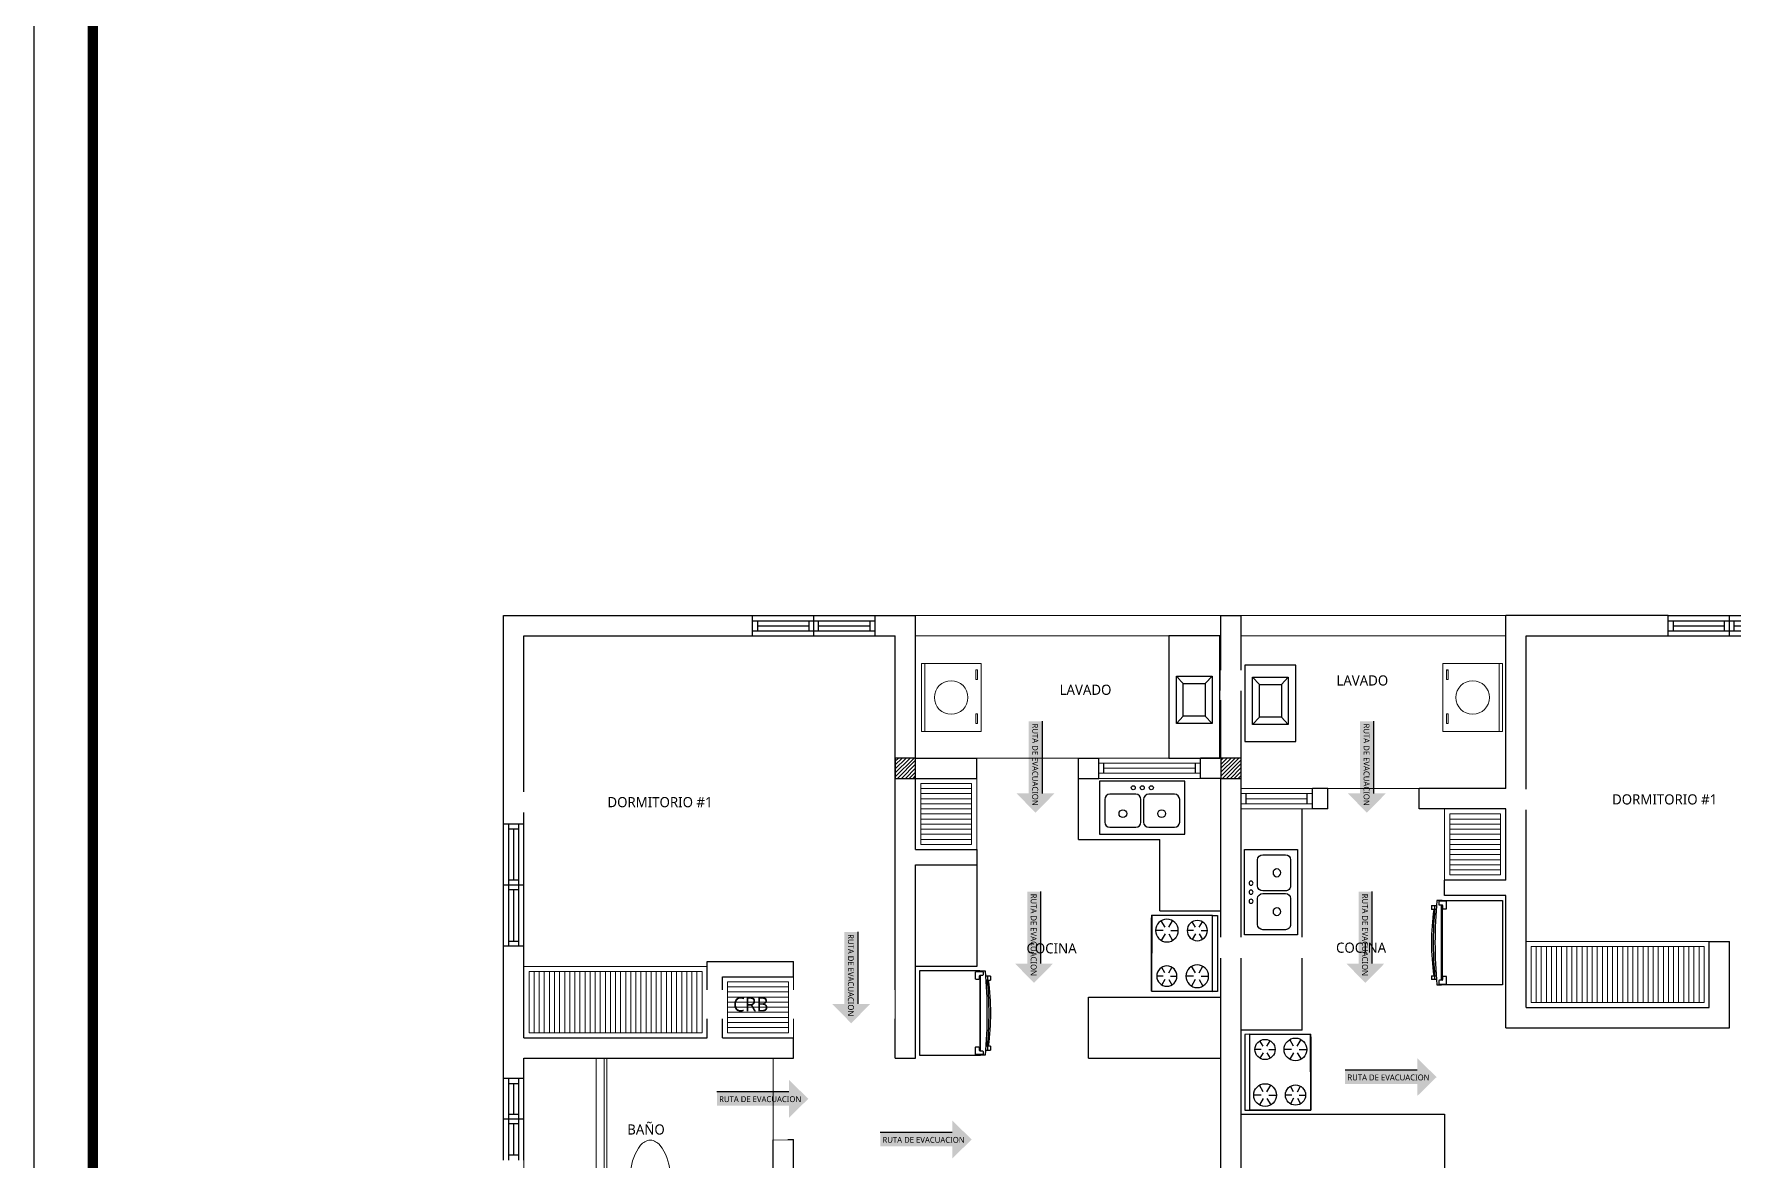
# Model space of a CAD drawing. Header units: feet. Extents: x 1019 to 2236, y -546 to 122.
# Drawn here: x 1054.27 to 1070.98, y -467.74 to -456.67 of the extents above; entities that cross this region are included whole.
import ezdxf

# ---------------------------------------------------------------- set-up
doc = ezdxf.new("R2010")
doc.units = ezdxf.units.FT
doc.header["$LTSCALE"] = 0.05
doc.header["$MEASUREMENT"] = 0
for name, color, linetype, lineweight in [('A-GENM', 8, 'Continuous', 9), ('A-WALL', 7, 'Continuous', 25), ('closet', 8, 'Continuous', 5), ('COCINA', 8, 'Continuous', 25), ('FURN', 8, 'Continuous', 9), ('P-SANR-FIXT', 8, 'Continuous', 9)]:
    doc.layers.add(name, color=color, linetype=linetype, lineweight=lineweight)
for name, color, linetype in [('columna', 9, 'Continuous'), ('MARCO', 1, 'Continuous'), ('MUEBLES', 8, 'Continuous'), ('PERT-VENT', 8, 'Continuous'), ('PISO', 8, 'Continuous'), ('SIMBOLOGIA', 6, 'Continuous'), ('Simbolos de evacuacion', 7, 'Continuous'), ('TXT', 2, 'Continuous')]:
    doc.layers.add(name, color=color, linetype=linetype)
doc.styles.add('ads', font='trebuc.ttf', dxfattribs={"height": 0.14})

# ---------------------------------------------------------------- blocks, each defined once
blk = doc.blocks.new('A$C2C3967B4')
at = {"layer": 'COCINA'}
for p, q in [((0.8381999526367849, 0.5199381166910371), (-4.736324399345904e-08, 0.5199381166910371)), ((-4.736324399345904e-08, 0.5199381166910371), (-4.736324399345904e-08, -1.563901719237037e-07)), ((0.8381999526367849, -1.563901719237037e-07), (0.8381999526367849, 0.5199381166910371)), ((0.05079995263673709, 0.3421381166910464), (0.05079995263673709, 0.1188716360817068)), ((0.3555999526367373, 0.3929381166910275), (0.1015999526367182, 0.3929381166910275)), ((0.4063999526367184, 0.1188716360817068), (0.4063999526367184, 0.3421381166910464)), ((0.4317999526367089, 0.3421381166910464), (0.4317999526367089, 0.1188716360817068)), ((0.7365999526367091, 0.3929381166910275), (0.4825999526368037, 0.3929381166910275)), ((0.7873999526368038, 0.1188716360817068), (0.7873999526368038, 0.3421381166910464)), ((0.1015999526367182, 0.0680716360816973), (0.3555999526367373, 0.0680716360816973)), ((0.4825999526368037, 0.0680716360816973), (0.7365999526367091, 0.0680716360816973)), ((-4.736324399345904e-08, -1.563901719237037e-07), (0.8381999526367849, -1.563901719237037e-07))]:
    blk.add_line(p, q, dxfattribs=at)
for centre, radius in [((0.3301999526367467, 0.4564381166910323), 0.02008046314206921), ((0.4190999526367136, 0.4564381166910323), 0.02008046314206921), ((0.5079999526367942, 0.4564381166910323), 0.02008046314206921), ((0.2285999526367846, 0.2024381166910416), 0.03809999999999999), ((0.6095999526367564, 0.2024381166910416), 0.03809999999999999)]:
    blk.add_circle(centre, radius, dxfattribs=at)
for centre, start, end in [((0.1015999526367182, 0.3421381166910464), 90, 180), ((0.3555999526367373, 0.3421381166910464), 0, 90), ((0.4825999526368037, 0.3421381166910464), 90, 180), ((0.7365999526367091, 0.3421381166910464), 0, 90), ((0.1015999526367182, 0.1188716360817068), 180, 270), ((0.3555999526367373, 0.1188716360817068), 270, 0), ((0.4825999526368037, 0.1188716360817068), 180, 270), ((0.7365999526367091, 0.1188716360817068), 270, 0)]:
    blk.add_arc(centre, 0.0508, start, end, dxfattribs=at)
blk = doc.blocks.new('A$C285A50AC')
at = {"layer": 'MUEBLES'}
for p, q in [((0.001191974122541239, 0.6895997237140818, -0.889), (-3.839200601873927e-08, 0.02920079949769194, -0.889)), ((0.001191974122541239, 0.6895997237140818), (0.00110028085219227, 0.6387998064666673)), ((0.7631907328337633, 0.6882243246588349), (0.001191974122541239, 0.6895997237140818)), ((0.7631907328337633, 0.6882243246588349, -0.889), (0.001191974122541239, 0.6895997237140818, -0.889)), ((0.761998720319216, 0.02782540044244497, -0.889), (0.7631907328337633, 0.6882243246588349, -0.889)), ((0.7630990395634107, 0.6374244074114204), (0.7631907328337633, 0.6882243246588349)), ((0.00110028085219227, 0.6387998064666673), (0.7630990395634107, 0.6374244074114204)), ((-3.839200601873927e-08, 0.02920079949769194, -0.889), (0.761998720319216, 0.02782540044244497, -0.889))]:
    blk.add_line(p, q, dxfattribs=at)
at = {"layer": 'MUEBLES', "color": 8}
for p, q in [((0.1202638236249634, 0.5052345004072638, 0.002539999999999987), (0.05434156530811407, 0.5434535513950429, 0.002539999999999987)), ((0.1532937227361515, 0.5242249128489354, 0.002539999999999987), (0.1534312626416749, 0.6004247887200567, 0.002539999999999987)), ((0.1862548518945744, 0.5051153873550449, 0.002539999999999987), (0.2523146501169506, 0.5430962122383871, 0.002539999999999987)), ((0.577463078851693, 0.504409260974116, 0.002539999999999987), (0.5225278635876514, 0.5362584701305986, 0.002539999999999987)), ((0.6104929779628812, 0.5233996734157866, 0.002539999999999987), (0.6106075945508174, 0.5868995699750554, 0.002539999999999987)), ((0.6434541071213076, 0.5042901479218971, 0.002539999999999987), (0.6985039389732854, 0.5359408353246824, 0.002539999999999987)), ((0.1201950536722016, 0.4671345624717027, 0.002539999999999987), (0.05413525544982534, 0.4291537375883605, 0.002539999999999987)), ((0.1531561828306245, 0.4480250369778132, 0.002539999999999987), (0.153018642925101, 0.3718251611066909, 0.002539999999999987)), ((0.1861860819418126, 0.4670154494194838, 0.002539999999999987), (0.2521083402586619, 0.4287963984317056, 0.002539999999999987)), ((0.5773943088989313, 0.4663093230385549, 0.002539999999999987), (0.5223444770469534, 0.4346586356357696, 0.002539999999999987)), ((0.6103554380573577, 0.4471997975446653, 0.002539999999999987), (0.6102408214694179, 0.3836999009853965, 0.002539999999999987)), ((0.6433853371685458, 0.466190209986336, 0.002539999999999987), (0.698320552432584, 0.4343410008298534, 0.002539999999999987)), ((0.1197136640028624, 0.2004349969227759, 0.002539999999999987), (0.06477844873882077, 0.2322842060792589, 0.002539999999999987)), ((0.1527435631140506, 0.2194254093644474, 0.002539999999999987), (0.1528581797019868, 0.2829253059237153, 0.002539999999999987)), ((0.185704692272477, 0.2003158838705574, 0.002539999999999987), (0.2407545241244549, 0.2319665712733427, 0.002539999999999987)), ((0.5769129192295956, 0.1996097574896281, 0.002539999999999987), (0.5109906609127428, 0.2378288084774089, 0.002539999999999987)), ((0.6099428183407838, 0.2186001699312992, 0.002539999999999987), (0.6100803582463072, 0.2948000458024209, 0.002539999999999987)), ((0.6429039474992067, 0.1994906444374096, 0.002539999999999987), (0.7089637457215794, 0.2374714693207514, 0.002539999999999987)), ((0.1196448940501007, 0.1623350589872148, 0.002539999999999987), (0.06459506219812283, 0.1306843715844295, 0.002539999999999987)), ((0.1526060232085271, 0.1432255334933252, 0.002539999999999987), (0.1524914066205874, 0.07972563693405732, 0.002539999999999987)), ((0.1856359223197153, 0.1622159459349968, 0.002539999999999987), (0.2405711375837569, 0.1303667367785137, 0.002539999999999987)), ((0.5768441492768339, 0.161509819554067, 0.002539999999999987), (0.5107843510544576, 0.1235289946707239, 0.002539999999999987)), ((0.6098052784352568, 0.1424002940601774, 0.002539999999999987), (0.6096677385297333, 0.0662004181890552, 0.002539999999999987)), ((0.6428351775464449, 0.1613907065018485, 0.002539999999999987), (0.7087574358632978, 0.1231716555140685, 0.002539999999999987))]:
    blk.add_line(p, q, dxfattribs=at)
at = {"layer": 'MUEBLES', "extrusion": (-0.001804985636806824, -0.9999983710120987, 0)}
for p, q in [((0.06349527350374728, 0.02654618704738398, -0.6223000000000001), (0.6984942390964299, 0.02540002116801165, -0.6223000000000001)), ((0.06349527350374728, 0.02654618704738398, -0.1016), (0.6984942390964299, 0.02540002116801165, -0.1016))]:
    blk.add_line(p, q, dxfattribs=at)
at = {"layer": 'MUEBLES'}
for centre, radius in [((0.1532249527833898, 0.4861249749133751, 0.002539999999999987), 0.1143), ((0.610424208010123, 0.4852997354802264, 0.002539999999999987), 0.1016), ((0.1526747931612924, 0.1813254714288863, 0.002539999999999987), 0.1016), ((0.6098740483880256, 0.1805002319957385, 0.002539999999999987), 0.1143)]:
    blk.add_circle(centre, radius, dxfattribs=at)
at = {"layer": 'MUEBLES', "color": 8, "extrusion": (-0.001804985636806824, -0.9999983710120987, 0)}
for centre in [(0.0888472545843797, -0.03810000000000002, -0.02666075186064631), (0.2158472545843821, -0.03810000000000002, -0.02666075186064631), (0.3809472545843811, -0.03810000000000002, -0.02666075186064631), (0.54604725458438, -0.03810000000000002, -0.02666075186064631), (0.6730472545843824, -0.03810000000000002, -0.02666075186064631)]:
    blk.add_circle(centre, 0.0254, dxfattribs=at)
at = {"layer": 'MUEBLES'}
for points in [[(0.001191974122541239, 0.6895997237140818, 0.2539999999999999), (0.00110028085219227, 0.6387998064666673, 0.2539999999999999), (0.7630990395634107, 0.6374244074114204, 0.2539999999999999), (0.7631907328337633, 0.6882243246588349, 0.2539999999999999)], [(-3.839200601873927e-08, 0.02920079949769194), (0.00110028085219227, 0.6387998064666673), (0.7630990395634107, 0.6374244074114204), (0.761998720319216, 0.02782540044244497)]]:
    blk.add_3dface(points, dxfattribs=at)
at = {"layer": 'MUEBLES', "color": 8}
for points in [[(0.02539533556818441, 0.02661495700014616, -0.07620000000000005), (0.02539533556818441, 0.02661495700014616, -0.5334), (0.7365941770319893, 0.02533125121524904, -0.5334), (0.7365941770319893, 0.02533125121524904, -0.07620000000000005)], [(0.02539533556818441, 0.02661495700014616, -0.5969), (0.02539533556818441, 0.02661495700014616, -0.8509), (0.7365941770319893, 0.02533125121524904, -0.8509), (0.7365941770319893, 0.02533125121524904, -0.5969)]]:
    blk.add_3dface(points, dxfattribs=at)
blk = doc.blocks.new('A$C007B5363')
at = {"layer": 'COCINA'}
for p, q in [((3.463590303454112e-07, 0.8286750782227585), (0.5943753463590342, 0.8286750782227568)), ((3.463590303454112e-07, 7.822275804869605e-08), (3.463590303454112e-07, 0.8286750782227585)), ((0.5507176554131421, 0.815975078222757), (0.5507176554131421, 0.7524750782227567)), ((0.6205676554131303, 0.8223250782227565), (0.5570676554131397, 0.8223250782227574)), ((0.5570676554131397, 0.7461250782227573), (0.5824676554131303, 0.7461250782227573)), ((0.5888176554131421, 0.7524750782227567), (0.5888176554131421, 0.777875078222757)), ((0.5943753463590342, 0.8286750782227301), (0.6007253463590319, 0.8286750782227301)), ((0.5943753463590342, 0.8223250782227565), (0.5943753463590342, 0.8286750782227568)), ((0.5943753463590342, 0.04455438768859032), (0.5943753463590342, 0.7841207687569236)), ((0.5951676554131398, 0.7842250782227573), (0.6205676554131303, 0.7842250782227573)), ((0.6007253463590319, 0.8286750782227568), (0.6007253463590319, 0.8223250782227565)), ((0.6451753463590437, 0.8286750782227568), (0.6007253463590319, 0.8286750782227568)), ((0.6007253463590319, 0.7842250782227582), (0.6007253463590319, 0.04445007822275837)), ((0.6269176554131421, 0.7905750782227567), (0.6269176554131421, 0.815975078222757)), ((0.6486818823803633, 0.777875078222757), (0.67057534635902, 0.777875078222757)), ((0.67057534635902, 0.739775078222757), (0.6513117843963458, 0.739775078222757)), ((0.6539416864123284, 0.7016750782228147), (0.67057534635902, 0.7016750782228147)), ((0.67057534635902, 0.777875078222757), (0.697530630020343, 0.777875078222757)), ((0.67057534635902, 0.739775078222757), (0.67057534635902, 0.777875078222757)), ((0.67057534635902, 0.739775078222757), (0.67057534635902, 0.777875078222757)), ((0.697530630020343, 0.739775078222757), (0.6705753463590343, 0.739775078222757)), ((0.6705753463590343, 0.739775078222757), (0.6705753463590343, 0.7016750782227419)), ((0.67057534635902, 0.7016750782228147), (0.67057534635902, 0.7397750782227561)), ((0.6986557954078068, 0.739775078222765), (0.6986557954078068, 0.7778750782227659)), ((0.5943753463590342, 7.822275716051763e-08), (3.463590303454112e-07, 7.822275804869605e-08)), ((0.5507176554131421, 0.0762000782227572), (0.5507176554131421, 0.01270007822275687)), ((0.5824676554131303, 0.08255007822275662), (0.5570676554131397, 0.08255007822275662)), ((0.5570676554131397, 0.006350078222756572), (0.6205676554131303, 0.00635007822275746)), ((0.5888176554131421, 0.05080007822275689), (0.5888176554131421, 0.0762000782227572)), ((0.5943753463590342, 7.822275716051763e-08), (0.5943753463590342, 0.00635007822275746)), ((0.5943753463590342, 7.822273051516504e-08), (0.6007253463590319, 7.822273051516504e-08)), ((0.6205676554131303, 0.04445007822275659), (0.5951676554131398, 0.04445007822275659)), ((0.6007253463590319, 0.00635007822275746), (0.6007253463590319, 7.822275716051763e-08)), ((0.6007253463590319, 7.822275716051763e-08), (0.6451753463590295, 7.822275627233921e-08)), ((0.6269176554131421, 0.01270007822275687), (0.6269176554131421, 0.03810007822275718)), ((0.67057534635902, 0.05080007822275689), (0.6486818823803491, 0.05080007822275689)), ((0.6513117843963458, 0.08890007822275692), (0.67057534635902, 0.08890007822275692)), ((0.67057534635902, 0.1270000782226992), (0.6539416864123284, 0.1270000782226992)), ((0.67057534635902, 0.1270000782226655), (0.67057534635902, 0.08890007822275603)), ((0.67057534635902, 0.08890007822275514), (0.67057534635902, 0.1270000782226992)), ((0.67057534635902, 0.08890007822275692), (0.6975306300203288, 0.08890007822275692)), ((0.67057534635902, 0.05080007822275689), (0.67057534635902, 0.08890007822275692)), ((0.67057534635902, 0.05080007822275689), (0.67057534635902, 0.08890007822275692)), ((0.6975306300203288, 0.05080007822275689), (0.67057534635902, 0.05080007822275689)), ((0.6986557954078068, 0.05080007822276489), (0.6986557954078068, 0.08890007822276491))]:
    blk.add_line(p, q, dxfattribs=at)
for centre, radius, start, end in [((0.5570676554131397, 0.815975078222757), 0.006349999999999967, 90, 179.9999999999999), ((0.5570676554131397, 0.7524750782227567), 0.006349999999999967, 179.9999999999999, 270), ((0.5824676554131303, 0.7524750782227567), 0.006349999999999967, 270, 359.9999999999996), ((0.5951676554131398, 0.777875078222757), 0.006349999999999967, 90, 179.9999999999999), ((0.6205676554131303, 0.815975078222757), 0.006349999999999856, 359.9999999999996, 90), ((0.6205676554131303, 0.7905750782227567), 0.006349999999999856, 270, 359.9999999999996), ((-3.851219966141623, 0.4143375782227832), 4.515445312500647, 354.7351302620264, 5.264869737970873), ((-3.079253989760512, 0.4143375782227752), 3.760822102802659, 355.6181694125819, 4.38183058741569), ((-1.674515361499398, 0.4143375782227663), 2.373101334117483, 352.1151446011243, 7.884855398873706), ((0.5570676554131397, 0.0762000782227572), 0.006349999999999968, 89.99999999999919, 180.0000000000001), ((0.5570676554131397, 0.01270007822275687), 0.006349999999999903, 179.9999999999991, 270), ((0.5824676554131303, 0.0762000782227572), 0.006349999999999918, 359.9999999999994, 89.99999999999919), ((0.5951676554131398, 0.05080007822275689), 0.00634999999999991, 180.0000000000001, 270), ((0.6205676554131303, 0.03810007822275718), 0.00634999999999992, 359.9999999999993, 89.99999999999919), ((0.6205676554131303, 0.01270007822275687), 0.00634999999999991, 270, 359.9999999999999)]:
    blk.add_arc(centre, radius, start, end, dxfattribs=at)
blk = doc.blocks.new('Toilet_-_Tank_-_3D_4840 - 17_ High_ Seat Not Visible-536545-Nivel 1')
at = {"layer": 'P-SANR-FIXT'}
for p, q in [((0.2476258363328864, 0.4889258363328838), (-0.2476258363328857, 0.4889258363328838)), ((-0.2476258363328857, 0.4889258363328838), (-0.2476258363328857, 0.2984499999999989)), ((0.2476258363328864, 0.2984499999999979), (0.2476258363328864, 0.4889258363328838)), ((-0.1587499999999996, 0.2095741636671119), (-0.1228227001383719, 0.2095741636671119)), ((-0.1228227001383719, 0.209574163667112), (-0.1323182423362183, 0.1269999999999984)), ((-0.1228227001383719, 0.209574163667112), (0.1228227001383716, 0.2095741636671112)), ((0.1323182423362183, 0.1269999999999985), (0.1228227001383717, 0.209574163667112)), ((0.1228227001383716, 0.2095741636671119), (0.1587500000000004, 0.2095741636671119))]:
    blk.add_line(p, q, dxfattribs=at)
for centre, radius, start, end in [((-0.1587499999999996, 0.2984499999999989), 0.08887583633288604, 179.9999999999996, 269.9999999999993), ((0.1587500000000005, 0.2984499999999978), 0.08887583633288583, 269.9999999999992, 359.9999999999994), ((-0.02331864923591017, 0.007910525712840958), 0.1673683974361928, 151.0596079578276, 182.709045809198), ((-0.08273453245117764, 0.04076452774261166), 0.09947412206910106, 119.8980596429818, 151.0596079578277), ((0.0004739876760373714, -0.1039508645836898), 0.2664058524199138, 90.10194035701348, 119.8980596429869), ((-0.0004739876760373714, -0.1039508645836898), 0.2664058524199137, 60.10194035701269, 89.89805964298655), ((0.0827345324511767, 0.04076452774261085), 0.09947412206910214, 28.9403920421724, 60.10194035701792), ((0.02331864923591057, 0.007910525712841026), 0.1673683974361924, 357.2909541908008, 28.9403920421724), ((0.2504921340931855, 0.02086643994664056), 0.4414855271105832, 182.7090458091983, 218.5058436468638), ((-0.2504921340931864, 0.0208664399466408), 0.4414855271105845, 321.4941563531354, 357.2909541908008), ((0.01132314851053924, -0.1694169915572533), 0.1358557053170789, 218.5058436468638, 265.2190295547949), ((-0.01132314851053903, -0.1694169915572534), 0.1358557053170788, 274.780970445204, 321.494156353135)]:
    blk.add_arc(centre, radius, start, end, dxfattribs=at)
blk = doc.blocks.new('A$C3D6C2CD6')
at = {"layer": 'P-SANR-FIXT'}
for p, q in [((-3.179984275902825e-07, 1.599999850618332), (0.7873996820015918, 1.599999850618275)), ((-3.179986265422485e-07, 0.1015998506180154), (-3.179983991685731e-07, 1.599999850618019)), ((0.7111996820015634, 1.599999850618076), (0.7111996820015634, 0.1015998506178164)), ((0.7873996820015918, -1.493819468123547e-07), (0.7873996820015918, 1.599999850618019)), ((0.8127996820016961, 1.599999850618076), (0.8127996820016392, -1.49382032077483e-07)), ((0.3238664269534297, 0.2274357925590493), (0.3238664269534297, 0.3166165075347465)), ((0.3327406119011584, 0.3166165075347749), (0.3327406119012153, 0.2274357925591346)), ((0.3511625895275756, 0.2274357925591062), (0.3511625895275188, 0.3166165075348317)), ((0.3600367744753612, 0.3166165075346612), (0.3600367744753044, 0.2274357925590209)), ((0.3784587521018352, 0.2274357925592483), (0.3784587521017784, 0.3166165075347465)), ((0.3873329370497913, 0.3166165075347465), (0.3873329370496776, 0.227435792559163)), ((0.7111996820015634, 0.1015998506178164), (-3.179986265422485e-07, 0.1015998506180154)), ((-3.179986265422485e-07, -1.493816910169699e-07), (0.787399682001535, -1.493817194386793e-07)), ((0.1237996820014473, -1.493822594511585e-07), (0.787399682001535, -1.49382231029449e-07)), ((0.8127996820016961, -1.493821457643207e-07), (0.787399682001535, -1.49382231029449e-07)), ((0.8127996820016392, -1.493818047038076e-07), (0.787399682001535, -1.493817194386793e-07))]:
    blk.add_line(p, q, dxfattribs=at)
for centre, radius, start, end in [((0.3555996820015253, 0.2720261500469974), 0.06350000000000014, 89.99999999999675, 269.9999999999968), ((0.3555996820015253, 0.2720261500469974), 0.06349999999999992, 89.99999999999675, 269.9999999999968), ((0.3555996820015253, 0.2720261500469974), 0.06350000000000013, 269.9999999999968, 89.99999999999675), ((0.3555996820015253, 0.2720261500469974), 0.06349999999999995, 269.9999999999968, 89.99999999999675), ((0.3283035194272657, 0.3166165075346612), 0.00443709247390396, 359.9999999999935, 179.9999999999919), ((0.3283035194272657, 0.227435792559163), 0.004437092473903958, 179.9999999999919, 359.9999999999935), ((0.3555996820016389, 0.316616507534718), 0.00443709247390396, 359.9999999999935, 179.9999999999919), ((0.3555996820014684, 0.227435792559163), 0.004437092473903963, 179.9999999999919, 359.9999999999935), ((0.3828958445757848, 0.3166165075347749), 0.004437092473903962, 359.9999999999935, 179.9999999999919), ((0.3828958445757848, 0.2274357925592199), 0.004437092473903967, 179.9999999999919, 359.9999999999935)]:
    blk.add_arc(centre, radius, start, end, dxfattribs=at)
blk = doc.blocks.new('A$C01EB0BB3')
at = {"layer": 'FURN'}
for p, q in [((2.221032389115862e-07, -8.723253586140345e-08, 224.5603025493938), (2.221032389115862e-07, 0.6095999127635991, 224.5603025493938)), ((2.221032389115862e-07, 0.6095999127635991, 224.5603025493938), (0.533400222103495, 0.6095999127635991, 224.5603025493938)), ((0.5034002221046592, 0.6095999127635991, 224.5603025493938), (0.5034002221046592, -8.723253586140345e-08, 224.5603025493938)), ((0.533400222103495, 0.6095999127635991, 224.5603025493938), (0.533400222103495, -8.723253586140345e-08, 224.5603025493938)), ((0.533400222103495, -8.723253586140345e-08, 224.5603025493938), (2.221032389115862e-07, -8.723253586140345e-08, 224.5603025493938))]:
    blk.add_line(p, q, dxfattribs=at)
at = {"layer": 'FURN', "ltscale": 0.02, "elevation": 224.5603025493938}
for points in [[(0.04700939487256051, 0.5357143806093632), (0.04700939487256051, 0.4496449956048423), (0.0315340406278608, 0.4496449956048423), (0.0315340406278608, 0.5357143806093632)], [(0.04700939487256051, 0.1432377008157459), (0.04700939487256051, 0.0571683158039491), (0.0315340406278608, 0.0571683158039491), (0.0315340406278608, 0.1432377008157459)]]:
    blk.add_lwpolyline(points, close=True, dxfattribs=at)
at = {"layer": 'FURN', "ltscale": 0.02}
blk.add_circle((0.266700222103367, 0.3047999127655316, 224.5603025493938), 0.15, dxfattribs=at)
blk = doc.blocks.new('A$C153C7E87')
at = {"layer": 'COCINA'}
for p, q in [((0.07607935362685225, 0.8037281675850636), (0.14306035813118, 0.7309696526585867)), ((0.4267085494125809, 0.8037439611277364), (0.3597123523589971, 0.7309994352920626)), ((0.1431105981894234, 0.4114308712480863), (0.07611440113583967, 0.3386863454126114)), ((0.3596456080738903, 0.411385652689944), (0.4266114171078357, 0.338613151845891))]:
    blk.add_line(p, q, dxfattribs=at)
at = {"layer": 'COCINA', "extrusion": (1.607320246794068e-15, -2.480587829523694e-15, -1)}
for points in [[(-0.5022719197385754, 1.200000096390625), (1.175673958186962e-07, 1.200000096390625), (1.175673673969868e-07, 9.639066433919652e-08), (-0.5022719197385754, 9.639066433919652e-08)], [(-0.4265763772414175, 0.338597348161187), (-0.07607935362699436, 0.3385973481611018), (-0.07607935362685225, 0.8037281675850636), (-0.4265763772414459, 0.8037281675849783)], [(-0.3595953727371182, 0.4113558630873797), (-0.1430603581312369, 0.4113558630873513), (-0.14306035813118, 0.7309696526585867), (-0.3595953727372034, 0.7309696526585583)]]:
    blk.add_lwpolyline(points, close=True, dxfattribs=at)
blk = doc.blocks.new('A$C72735B25')
at = {"layer": 'PERT-VENT', "extrusion": (-1.278784469221317e-17, -1.317132383339921e-15, -1)}
for p, q in [((5.542845258332818e-07, -1.311699406869593e-07), (5.542842984596064e-07, 1.203204261639257)), ((0.05000055428459405, -1.311699406869593e-07), (0.0500005542845372, 1.203204261639257)), ((0.1500005542847305, -1.311699406869593e-07), (0.1500005542845599, 1.203204261639257)), ((0.2000005542845713, -1.311699406869593e-07), (0.2000005542844008, 1.203204261639257)), ((0.1000005542845486, 0.6482687319012257), (0.1000005542844917, 1.149373335422865)), ((0.2000005542845145, 0.6016020652346015), (5.542846963635384e-07, 0.6016020652346015)), ((0.1500005542846168, 0.6482687319013394), (0.05000055428465089, 0.6482687319012257)), ((0.1500005542846736, 0.5549353985679772), (0.05000055428465089, 0.5549353985680909)), ((0.1000005542846054, 0.04987092830617712), (0.1000005542845486, 0.5549353985680909)), ((0.05000055428436667, 0.04987092830629081), (0.1500005542848442, 0.04987092830617712))]:
    blk.add_line(p, q, dxfattribs=at)
at = {"layer": 'PERT-VENT', "extrusion": (-1.278784469221317e-17, 1.317132383339921e-15, -1)}
blk.add_line((0.05000055428436667, 1.153333202162912), (0.1500005542848442, 1.153333202163026), dxfattribs=at)
blk = doc.blocks.new('A$C012446DC')
at = {"layer": 'PISO'}
h = blk.add_hatch(dxfattribs=at)
h.set_pattern_fill('ANSI31', color=256, scale=0.008571428573519295, angle=180)
h.set_pattern_definition([(225, (206536.0643219097, 1154820.960067714), (0.01924340597841342, -0.01924340597841342), [])])
h.paths.add_polyline_path([(6.844697054475546e-06, 8.124141004373087e-07), (0.2000068446968726, 8.124141004373087e-07), (0.2000068446968726, 0.2000008124142596), (6.844697054475546e-06, 0.2000008124142596)])
at = {"layer": 'columna'}
blk.add_lwpolyline([(0.2000068446968726, 0.2000008124143733), (6.844697054475546e-06, 0.2000008124143733), (6.844697054475546e-06, 8.124143278109841e-07), (0.2000068446968726, 8.124143278109841e-07)], close=True, dxfattribs=at)
blk = doc.blocks.new('A$C387E0859')
for p in [(-7.919898450836627e-06, 8.699999400665433), (3.199992080101481, 8.699999400665433), (-7.919898450836627e-06, -5.993346121613286e-07), (3.199992080101481, -5.993344984744908e-07), (5.999992080101435, -5.993351805955172e-07), (9.19999208010131, -5.993346121613286e-07)]:
    blk.add_blockref('A$C012446DC', p)

msp = doc.modelspace()

# ---------------------------------------------------------------- hatches: boundary and pattern name
at = {"layer": 'closet'}
h = msp.add_hatch(dxfattribs=at)
h.set_pattern_fill('ANSI31', color=256, scale=0.4, angle=315, style=0)
h.set_pattern_definition([(0, (1062.988281257906, -464.6383547860755), (1.734723475976807e-17, 0.05), [])])
h.paths.add_polyline_path([(1062.988281257906, -464.6383547860755), (1063.488281257906, -464.6383547860755), (1063.488281257906, -464.0383547860756), (1062.988281257906, -464.0383547860756)])
h = msp.add_hatch(dxfattribs=at)
h.set_pattern_fill('ANSI31', color=256, scale=0.4, angle=315, style=0)
h.set_pattern_definition([(0, (1068.188281257906, -464.9382943123474), (1.734723475976807e-17, 0.05), [])])
h.paths.add_polyline_path([(1068.188281257906, -464.9382943123474), (1068.688281257906, -464.9382943123474), (1068.688281257906, -464.3383547860758), (1068.188281257906, -464.3383547860758)])
h = msp.add_hatch(dxfattribs=at)
h.set_pattern_fill('ANSI31', color=256, scale=0.4, angle=45, style=0)
h.set_pattern_definition([(90, (1068.988281257906, -466.1906951859246), (-0.05, 6.938893903907228e-18), [])])
h.paths.add_polyline_path([(1068.988281257906, -466.1906951859246), (1070.688281257906, -466.1906951859246), (1070.688281257906, -465.6406951859246), (1068.988281257906, -465.6406951859246)])
at = {"layer": 'Simbolos de evacuacion'}
h = msp.add_hatch(color=94, dxfattribs=at)
h.paths.add_polyline_path([(1064.049230358155, -464.1362005789889), (1063.930266225138, -464.1361903411923), (1064.116713998898, -464.3262995536647), (1064.303194490672, -464.1362224345942), (1064.184230357655, -464.1362121967976), (1064.184291347476, -463.4275048954257), (1064.049291347976, -463.4274932776171)])
h.paths.add_polyline_path([(1064.157101681836, -463.4349768486339), (1064.157031963919, -464.2451054258579), (1064.068588440455, -464.2450978145991), (1064.068658158372, -463.4349692373751)], flags=24)
h = msp.add_hatch(color=94, dxfattribs=at)
h.paths.add_polyline_path([(1067.306240754932, -464.1362005789889), (1067.187276621915, -464.1361903411923), (1067.373724395675, -464.3262995536647), (1067.56020488745, -464.1362224345942), (1067.441240754433, -464.1362121967976), (1067.441301744254, -463.4275048954257), (1067.306301744754, -463.4274932776171)])
h.paths.add_polyline_path([(1067.414112078613, -463.4349768486339), (1067.414042360696, -464.2451054258579), (1067.325598837232, -464.2450978145991), (1067.325668555149, -463.4349692373751)], flags=24)
h = msp.add_hatch(color=94, dxfattribs=at)
h.paths.add_polyline_path([(1067.868645685543, -466.9925840727391), (1067.868635447747, -467.1115482057561), (1068.058744660219, -466.9251004319965), (1067.868667541148, -466.7386199402217), (1067.868657303352, -466.857584073239), (1067.15995000198, -466.8575230834178), (1067.159938384171, -466.9925230829178)])
h.paths.add_polyline_path([(1067.167421955188, -466.8847127490582), (1067.977550532412, -466.8847824669754), (1067.977542921153, -466.9732259904395), (1067.167414343929, -466.9731562725221)], flags=24)
h = msp.add_hatch(color=94, dxfattribs=at)
h.paths.add_polyline_path([(1063.298726366332, -467.6059399136824), (1063.298716128535, -467.7249040466994), (1063.488825341008, -467.5384562729398), (1063.298748221937, -467.351975781165), (1063.29873798414, -467.4709399141823), (1062.590030682769, -467.4708789243612), (1062.59001906496, -467.6058789238612)])
h.paths.add_polyline_path([(1062.597502635977, -467.4980685900015), (1063.407631213201, -467.4981383079187), (1063.407623601942, -467.5865818313828), (1062.597495024718, -467.5865121134655)], flags=24)

# ---------------------------------------------------------------- linework, layer by layer
at = {"layer": 'A-GENM'}
for p, q in [((1062.938281257906, -462.3883547860755), (1065.938281257906, -462.3883547860755)), ((1066.138281257906, -462.3883547860755), (1066.138281257906, -462.3883547860755)), ((1068.738281257906, -462.3883547860748), (1066.138281257906, -462.3883547860755)), ((1062.938281257906, -462.5883547860756), (1065.938281257906, -462.5883547860756)), ((1068.738281257906, -462.5883547860757), (1066.138281257906, -462.5883547860756)), ((1068.738281257905, -466.4406951859246), (1068.738281257905, -466.4406951859246))]:
    msp.add_line(p, q, dxfattribs=at)
at = {"layer": 'A-WALL'}
for p, q in [((1058.888281257906, -462.3883547860755), (1061.335076865097, -462.3883547860755)), ((1058.888281257906, -464.4351503932663), (1058.888281257906, -462.3883547860755)), ((1058.888281257906, -462.3883547860755), (1061.335076865097, -462.3883547860755)), ((1062.538281257906, -462.3883547860755), (1062.938281257906, -462.3883547860755)), ((1062.938281257906, -463.7883547860756), (1062.938281257906, -462.3883547860755)), ((1065.938281257906, -463.7883547860755), (1065.938281257906, -462.3883547860755)), ((1065.938281257906, -462.3883547860755), (1066.138281257906, -462.3883547860755)), ((1066.138281257906, -467.8883547860758), (1066.138281257906, -462.3883547860755)), ((1070.335076865096, -462.3883547860756), (1068.738281257906, -462.3883547860756)), ((1068.738281257906, -464.0883547860757), (1068.738281257906, -462.3883547860748)), ((1059.088281257906, -464.4351503932663), (1059.088281257906, -462.5883547860756)), ((1059.088281257906, -462.5883547860756), (1061.335076865097, -462.5883547860756)), ((1062.538281257906, -462.5883547860756), (1062.738281257906, -462.5883547860756)), ((1062.738281257906, -466.7383547860755), (1062.738281257906, -462.5883547860756)), ((1068.938281257906, -466.2406951859247), (1068.938281257906, -462.5883547860757)), ((1068.938281257906, -462.5883547860757), (1070.335076865096, -462.5883547860757)), ((1062.938281257906, -463.7883547860756), (1063.538281257906, -463.7883547860756)), ((1063.538281257906, -463.9883547860755), (1063.538281257906, -463.7883547860756)), ((1064.538281257906, -463.9883547860757), (1064.538281257906, -463.7883547860755)), ((1064.538281257906, -463.7883547860755), (1064.738281257906, -463.7883547860755)), ((1064.738281257906, -463.9883547860755), (1064.738281257906, -463.7883547860755)), ((1065.738281257906, -463.9883547860755), (1065.738281257906, -463.7883547860755)), ((1065.938281257906, -463.7883547860755), (1065.738281257906, -463.7883547860755)), ((1062.938281257906, -463.9883547860755), (1063.538281257906, -463.9883547860757)), ((1062.938281257906, -464.6883547860756), (1062.938281257906, -463.9883547860755)), ((1064.538281257906, -463.9883547860755), (1064.738281257906, -463.9883547860755)), ((1065.938281257906, -463.9883547860755), (1065.738281257906, -463.9883547860755)), ((1065.938281257906, -471.4883547860757), (1065.938281257906, -463.9883547860755)), ((1066.838281257906, -464.2883547860756), (1066.838281257906, -464.0883547860756)), ((1066.988281257906, -464.0883547860756), (1066.838281257906, -464.0883547860756)), ((1066.988281257906, -464.2883547860756), (1066.988281257906, -464.0883547860756)), ((1068.738281257906, -464.0883547860757), (1067.888281257905, -464.0883547860756)), ((1067.888281257905, -464.2883547860756), (1067.888281257905, -464.0883547860756)), ((1066.988281257906, -464.2883547860756), (1066.838281257906, -464.2883547860756)), ((1068.738281257906, -464.2883547860757), (1067.888281257905, -464.2883547860756)), ((1068.738281257906, -464.9882943123475), (1068.738281257906, -464.2883547860757)), ((1062.938281257906, -464.6883547860756), (1063.538281257906, -464.6883547860756)), ((1063.538281257906, -464.6883547860756), (1063.538281257906, -464.8383547860756)), ((1062.938281257906, -464.8383547860756), (1063.538281257906, -464.8383547860756)), ((1068.738281257906, -464.9882943123475), (1068.138281257905, -464.9882943123474)), ((1068.138281257905, -465.1382943123474), (1068.138281257905, -464.9882943123474)), ((1068.738281257905, -465.1382943123474), (1068.138281257905, -465.1382943123474)), ((1068.738281257905, -466.4406951859246), (1068.738281257905, -465.1382943123474)), ((1058.888281257906, -466.936752589671), (1058.888281257906, -465.6383547860756)), ((1059.088281257906, -466.5383547860756), (1059.088281257906, -465.6383547860756)), ((1070.738281257905, -466.2406951859246), (1070.738281257906, -465.5906951859246)), ((1070.738281257906, -465.5906951859246), (1070.938281257906, -465.5906951859247)), ((1070.938281257906, -466.4406951859246), (1070.938281257906, -465.5906951859247)), ((1060.888281257906, -466.5383547860756), (1060.888281257906, -465.7883547860756)), ((1060.888281257906, -465.7883547860756), (1061.738281257906, -465.7883547860756)), ((1061.738281257906, -465.9383547860756), (1061.738281257906, -465.7883547860756)), ((1061.038281257906, -466.5383547860756), (1061.038281257906, -465.9383547860756)), ((1061.038281257906, -465.9383547860756), (1061.738281257906, -465.9383547860756)), ((1068.938281257906, -466.2406951859247), (1070.738281257905, -466.2406951859246)), ((1059.088281257906, -466.5383547860756), (1060.888281257906, -466.5383547860756)), ((1061.038281257906, -466.5383547860756), (1061.738281257906, -466.5383547860756)), ((1061.738281257906, -466.7383547860757), (1061.738281257906, -466.5383547860756)), ((1068.738281257905, -466.4406951859246), (1070.938281257906, -466.4406951859246)), ((1059.088281257906, -466.936752589671), (1059.088281257906, -466.7383547860757)), ((1059.088281257906, -466.7383547860757), (1061.738281257906, -466.7383547860757)), ((1062.738281257906, -466.7383547860757), (1062.938281257906, -466.7383547860757)), ((1061.538281257906, -468.3383547860756), (1061.538281257906, -467.5383547860756)), ((1061.538281257906, -467.5383547860756), (1061.738281257906, -467.5383547860756)), ((1061.738281257906, -469.1883547860755), (1061.738281257906, -467.5383547860756))]:
    msp.add_line(p, q, dxfattribs=at)
at = {"layer": 'A-WALL', "extrusion": (-6.288880677460709e-16, -1.940366471243193e-15, -1)}
for p, q in [((1061.335076865097, -462.5883547860756), (1061.335076865097, -462.3883547860756)), ((1062.538281257906, -462.3883547860755), (1062.538281257906, -462.5883547860756))]:
    msp.add_line(p, q, dxfattribs=at)
at = {"layer": 'A-WALL', "extrusion": (-6.288880677460711e-16, -1.940366471243185e-15, -1)}
msp.add_line((1070.335076865096, -462.5883547860757), (1070.335076865096, -462.3883547860756), dxfattribs=at)
at = {"layer": 'A-WALL', "extrusion": (-1.278784469221317e-17, -1.317132383339921e-15, -1)}
for p, q in [((1058.888281257906, -464.4351503932663), (1059.088281257906, -464.4351503932663)), ((1059.088281257906, -465.6383547860756), (1058.888281257906, -465.6383547860756)), ((1058.888281257906, -466.936752589671), (1059.088281257906, -466.936752589671))]:
    msp.add_line(p, q, dxfattribs=at)
at = {"layer": 'closet'}
for p, q in [((1063.538281257906, -463.7883547860756), (1064.538281257906, -463.7883547860755)), ((1063.538281257906, -463.9883547860757), (1063.538281257906, -464.6883547860756)), ((1066.988281257906, -464.0883547860756), (1067.888281257905, -464.0883547860753)), ((1068.138281257905, -464.9882943123474), (1068.138281257905, -464.2883547860756)), ((1068.938281257906, -465.5906951859247), (1070.738281257906, -465.5906951859246)), ((1059.088281257906, -465.8383547860756), (1060.888281257906, -465.8383547860756)), ((1061.738281257906, -466.5383547860756), (1061.738281257906, -465.9383547860756))]:
    msp.add_line(p, q, dxfattribs=at)
for points in [[(1062.988281257906, -464.6383547860755), (1063.488281257906, -464.6383547860755), (1063.488281257906, -464.0383547860756), (1062.988281257906, -464.0383547860756)], [(1068.188281257906, -464.9382943123474), (1068.688281257906, -464.9382943123474), (1068.688281257906, -464.3383547860758), (1068.188281257906, -464.3383547860758)], [(1068.988281257906, -466.1906951859246), (1070.688281257906, -466.1906951859246), (1070.688281257906, -465.6406951859246), (1068.988281257906, -465.6406951859246)]]:
    msp.add_lwpolyline(points, close=True, dxfattribs=at)
at = {"layer": 'COCINA'}
for p, q in [((1066.317028136019, -463.3864615120474), (1066.250031938965, -463.4592060378828)), ((1066.533563145903, -463.3865067306056), (1066.600528954937, -463.4592792314495)), ((1064.538281257906, -464.5883759515611), (1064.538281257906, -463.9883547860757)), ((1066.738281257906, -466.4641612399133), (1066.738281257906, -464.2883547860756)), ((1064.538281257906, -464.5883759515611), (1065.338280366826, -464.5883759515611)), ((1065.338280366826, -465.2920827606167), (1065.338280366826, -464.588375951561)), ((1065.338280366826, -465.2920827606167), (1065.938281257906, -465.2920827606167)), ((1064.638281257906, -466.7383547860757), (1064.638281257906, -466.1383547860755)), ((1064.638281257906, -466.1383547860755), (1065.938281257906, -466.1383547860755)), ((1066.738281257906, -466.4641612399133), (1066.138281257906, -466.4641612399133)), ((1064.638281257906, -466.7383547860757), (1065.938281257906, -466.7383547860755)), ((1066.138281257906, -467.2883547860757), (1068.138281257906, -467.2883547860757)), ((1068.138281257906, -467.2883547860757), (1068.138281257906, -467.8883547860758))]:
    msp.add_line(p, q, dxfattribs=at)
at = {"layer": 'MARCO'}
msp.add_lwpolyline([(1054.271971476397, -425.5511489238701), (1140.276271476397, -425.5511489238701), (1140.276271476397, -481.5539489238701), (1054.271971476397, -481.5539489238701)], close=True, dxfattribs=at)
at = {"layer": 'MARCO', "const_width": 0.100005}
msp.add_lwpolyline([(1130.71249921794, -426.1298869346789), (1054.850709487206, -426.1298869346789), (1054.850709487206, -480.9752109130612), (1130.71249921794, -480.9752109130612)], close=True, dxfattribs=at)
at = {"layer": 'PERT-VENT', "lineweight": 15}
for p, q in [((1064.738281257906, -463.7883547860755), (1065.738281257906, -463.7883547860755)), ((1064.738281257906, -463.8383547860756), (1065.738281257906, -463.8383547860756)), ((1064.738281257906, -463.9383547860755), (1065.738281257906, -463.9383547860755)), ((1064.738281257906, -463.9883547860755), (1065.738281257906, -463.9883547860755)), ((1064.788281257906, -463.8883547860755), (1065.688281257906, -463.8883547860755)), ((1066.838281257906, -464.0883547860756), (1066.138281257906, -464.0883547860756)), ((1066.838281257906, -464.1383547860755), (1066.138281257906, -464.1383547860755)), ((1066.788281257906, -464.1883547860756), (1066.188281257906, -464.1883547860755)), ((1066.838281257906, -464.2383547860755), (1066.138281257906, -464.2383547860755)), ((1066.838281257906, -464.2883547860756), (1066.138281257906, -464.2883547860756))]:
    msp.add_line(p, q, dxfattribs=at)
at = {"layer": 'PERT-VENT'}
for p, q in [((1064.788281257906, -463.9383547860755), (1064.788281257906, -463.8383547860756)), ((1065.688281257905, -463.9383547860755), (1065.688281257906, -463.8383547860756)), ((1066.188281257906, -464.2383547860755), (1066.188281257906, -464.1383547860755)), ((1066.788281257906, -464.2383547860755), (1066.788281257906, -464.1383547860755))]:
    msp.add_line(p, q, dxfattribs=at)
at = {"layer": 'PERT-VENT', "extrusion": (-1.278784469221317e-17, 1.317132383339921e-15, -1)}
msp.add_line((1058.938281257906, -466.9866236491473), (1059.038281257906, -466.9866236491472), dxfattribs=at)
at = {"layer": 'PERT-VENT', "extrusion": (-1.278784469221317e-17, -1.317132383339921e-15, -1)}
msp.add_line((1058.938281257906, -467.6900859230039), (1059.038281257906, -467.6900859230041), dxfattribs=at)
at = {"layer": 'SIMBOLOGIA', "color": 94, "linetype": 'Continuous'}
for p, q in [((1064.184230357655, -464.1362121967975, -0.7020750988392246), (1064.184291347476, -463.4275048954257, -0.7020750988392246)), ((1067.441240754433, -464.1362121967975, -0.7020750988392246), (1067.441301744254, -463.4275048954257, -0.7020750988392246)), ((1067.868657303352, -466.857584073239), (1067.15995000198, -466.8575230834178)), ((1061.692874136182, -467.0707912850246), (1060.984166834811, -467.0707302952035)), ((1063.29873798414, -467.4709399141823), (1062.590030682769, -467.4708789243612))]:
    msp.add_line(p, q, dxfattribs=at)

# ---------------------------------------------------------------- block references
at = {"rotation": 270}
for p in [(1061.335076996266, -462.3883547860751), (1070.335076996266, -462.3883547860751)]:
    msp.add_blockref('A$C72735B25', p, dxfattribs=at)
at = {"extrusion": (3.567750359355813e-15, 5.022518639913857e-16, -1), "xscale": -1}
msp.add_blockref('A$C2C3967B4', (-1064.746732408642, -464.5374305509492), dxfattribs=at)
msp.add_blockref('A$C72735B25', (1058.888280703622, -465.6383546549057))
at = {"extrusion": (1.607760062677314e-15, -2.478046071398677e-15, -1), "xscale": -0.9799999999999965, "yscale": 0.9799999999999898, "zscale": 0.9799999999999965, "rotation": 269.8075498061957}
msp.add_blockref('A$C285A50AC', (-1066.849974277414, -467.2503417830327), dxfattribs=at)
at = {"layer": 'COCINA', "extrusion": (-1.637511863317618e-15, -2.480736712364201e-15, -1), "rotation": 180.0000000000032}
msp.add_blockref('A$C007B5363', (-1062.974861643513, -465.8817727182332), dxfattribs=at)

# ---------------------------------------------------------------- texts
at = {"layer": 'TXT', "char_height": 0.05815303645353656, "width": 15.61180492360937, "attachment_point": 4, "style": 'ads'}
for insert, rotation in [((1064.112878668973, -463.449511302064), 269.9950692488608), ((1067.36988906575, -463.449511302064), 269.9950692488608), ((1067.181956408618, -466.9289357619214, 0.7020750988391397), 359.9950692488608), ((1061.006173241449, -467.142142973707, 0.7020750988391397), 359.9950692488608), ((1062.612037089407, -467.5422916028647, 0.7020750988391397), 359.9950692488608)]:
    msp.add_mtext('RUTA DE EVACUACION', dxfattribs=dict(at, insert=insert, rotation=rotation))

# ---------------------------------------------------------------- next in the draw order: texts
at = {"layer": 'TXT', "width": 2.687999999999999, "attachment_point": 2, "style": 'ads', "bg_fill": 2}
for s, insert, char_height in [('LAVADO', (1064.607692684487, -463.067456801693), 0.1), ('DORMITORIO #1', (1060.425465735131, -464.172069316661), 0.1), ('DORMITORIO #1', (1070.300563708428, -464.1451191247235), 0.1), ('COCINA', (1064.274281118078, -465.609125159971), 0.1), ('COCINA', (1067.316736728576, -465.6027037981271), 0.1), ('CRB', (1061.317811643103, -466.1395538194035), 0.1399999999999999), ('BAÑO', (1060.287624043679, -467.3899877778719), 0.1)]:
    msp.add_mtext(s, dxfattribs=dict(at, insert=insert, char_height=char_height))

# ---------------------------------------------------------------- next in the draw order: hatches: boundary and pattern name
at = {"layer": 'closet'}
h = msp.add_hatch(dxfattribs=at)
h.set_pattern_fill('ANSI31', color=256, scale=0.4, angle=45, style=0)
h.set_pattern_definition([(90, (1059.138281257906, -469.1883547860755), (-0.05, 6.938893903907228e-18), [])])
h.paths.add_polyline_path([(1059.138281257906, -466.4883547860757), (1060.838281257906, -466.4883547860757), (1060.838281257906, -465.8883547860756), (1059.138281257906, -465.8883547860756)])
h = msp.add_hatch(dxfattribs=at)
h.set_pattern_fill('ANSI31', color=256, scale=0.4, angle=315, style=0)
h.set_pattern_definition([(0, (1061.088281257906, -466.4883547860757), (1.734723475976807e-17, 0.05), [])])
h.paths.add_polyline_path([(1061.088281257906, -466.4883547860757), (1061.688281257906, -466.4883547860757), (1061.688281257906, -465.8883547860756), (1061.088281257906, -465.8883547860756)])
at = {"layer": 'Simbolos de evacuacion'}
h = msp.add_hatch(color=94, dxfattribs=at)
h.paths.add_polyline_path([(1064.034533113107, -465.8093798974747), (1063.91556898009, -465.8093696596782), (1064.102016753849, -465.9994788721506), (1064.288497245624, -465.80940175308), (1064.169533112607, -465.8093915152834), (1064.169594102428, -465.1006842139116), (1064.034594102928, -465.100672596103)])
h.paths.add_polyline_path([(1064.142404436788, -465.1081561671198), (1064.14233471887, -465.9182847443437), (1064.053891195406, -465.918277133085), (1064.053960913324, -465.1081485558609)], flags=24)
h = msp.add_hatch(color=94, dxfattribs=at)
h.paths.add_polyline_path([(1067.291543509884, -465.8093798974747), (1067.172579376867, -465.8093696596782), (1067.359027150627, -465.9994788721506), (1067.545507642401, -465.80940175308), (1067.426543509384, -465.8093915152834), (1067.426604499205, -465.1006842139116), (1067.291604499705, -465.100672596103)])
h.paths.add_polyline_path([(1067.399414833565, -465.1081561671198), (1067.399345115648, -465.9182847443437), (1067.310901592184, -465.918277133085), (1067.310971310101, -465.1081485558609)], flags=24)
h = msp.add_hatch(color=94, dxfattribs=at)
h.paths.add_polyline_path([(1062.237432285794, -466.2060115883654), (1062.118468152777, -466.2060013505688), (1062.304915926536, -466.3961105630412), (1062.491396418311, -466.2060334439706), (1062.372432285294, -466.2060232061741), (1062.372493275115, -465.4973159048022), (1062.237493275615, -465.4973042869936)])
h.paths.add_polyline_path([(1062.345303609475, -465.5047878580104), (1062.345233891557, -466.3149164352344), (1062.256790368093, -466.3149088239756), (1062.256860086011, -465.5047802467515)], flags=24)
h = msp.add_hatch(color=94, dxfattribs=at)
h.paths.add_polyline_path([(1061.692862518374, -467.2057912845247), (1061.692852280577, -467.3247554175417), (1061.88296149305, -467.1383076437821), (1061.692884373979, -466.9518271520074), (1061.692874136182, -467.0707912850246), (1060.984166834811, -467.0707302952035), (1060.984155217002, -467.2057302947035)])
h.paths.add_polyline_path([(1060.991638788019, -467.0979199608438), (1061.801767365243, -467.097989678761), (1061.801759753984, -467.1864332022251), (1060.99163117676, -467.1863634843078)], flags=24)

# ---------------------------------------------------------------- next in the draw order: linework, layer by layer
at = {"layer": 'A-WALL'}
msp.add_line((1062.938281257906, -466.7383547860755), (1062.938281257906, -464.8383547860756), dxfattribs=at)
at = {"layer": 'closet'}
msp.add_line((1061.538281257906, -467.5383547860756), (1061.538281257906, -466.7383547860757), dxfattribs=at)
for points in [[(1059.138281257906, -466.4883547860757), (1060.838281257906, -466.4883547860757), (1060.838281257906, -465.8883547860756), (1059.138281257906, -465.8883547860756)], [(1061.088281257906, -466.4883547860757), (1061.688281257906, -466.4883547860757), (1061.688281257906, -465.9883547860757), (1061.088281257906, -465.9883547860757)]]:
    msp.add_lwpolyline(points, close=True, dxfattribs=at)
at = {"layer": 'COCINA'}
for p, q in [((1063.538281257906, -464.8383547860756), (1063.538281257906, -465.8383547860755)), ((1063.538281257906, -465.8383547860756), (1062.938281257906, -465.8383547860755))]:
    msp.add_line(p, q, dxfattribs=at)
at = {"layer": 'PERT-VENT', "extrusion": (-1.278784469221317e-17, -1.317132383339921e-15, -1)}
for p, q in [((1058.888281257906, -467.7399569824802), (1058.888281257906, -466.936752589671)), ((1058.938281257906, -467.7399569824802), (1058.938281257906, -466.936752589671)), ((1058.988281257906, -467.2916881194089), (1058.988281257906, -466.9905835158874)), ((1059.038281257906, -467.7399569824802), (1059.038281257906, -466.936752589671)), ((1059.088281257906, -467.7399569824802), (1059.088281257906, -466.936752589671)), ((1059.088281257906, -467.3383547860756), (1058.888281257906, -467.3383547860756)), ((1059.038281257906, -467.2916881194088), (1058.938281257906, -467.2916881194089)), ((1059.038281257906, -467.3850214527422), (1058.938281257906, -467.3850214527421)), ((1058.988281257906, -467.6900859230041), (1058.988281257906, -467.3850214527421))]:
    msp.add_line(p, q, dxfattribs=at)
at = {"layer": 'SIMBOLOGIA', "color": 94, "linetype": 'Continuous'}
for p, q in [((1064.169533112607, -465.8093915152833, -0.7020750988392246), (1064.169594102428, -465.1006842139116, -0.7020750988392246)), ((1067.426543509384, -465.8093915152833, -0.7020750988392246), (1067.426604499205, -465.1006842139116, -0.7020750988392246)), ((1062.372432285294, -466.2060232061739), (1062.372493275115, -465.4973159048022))]:
    msp.add_line(p, q, dxfattribs=at)

# ---------------------------------------------------------------- next in the draw order: block references
at = {"xscale": 1.099999999999994, "yscale": 1.099999999999994, "zscale": 1.099999999999994, "rotation": 180}
msp.add_blockref('A$C01EB0BB3', (1063.580912675523, -462.8581761605733), dxfattribs=at)
for name, p in [('A$C387E0859', (1062.738282333108, -472.6883549991553)), ('A$C3D6C2CD6', (1059.088281575904, -468.3383546366937))]:
    msp.add_blockref(name, p)
at = {"extrusion": (-5.52345605972755e-16, -3.568195364909814e-15, -1), "rotation": 270.0000000000065}
msp.add_blockref('A$C2C3967B4', (-1066.691655714985, -464.6883548334388), dxfattribs=at)
at = {"extrusion": (-1.657855781211808e-15, -2.478046071398516e-15, -1), "xscale": 0.9799999999999969, "yscale": 0.9799999999999969, "zscale": 0.9799999999999969, "rotation": 90.19245019381091}
msp.add_blockref('A$C285A50AC', (-1065.229183333794, -466.0814451166218), dxfattribs=at)
at = {"layer": 'COCINA', "extrusion": (1.587418685381725e-15, -2.480232193056693e-15, -1), "xscale": -1, "rotation": 180}
msp.add_blockref('A$C007B5363', (-1068.707359227144, -465.188708997151), dxfattribs=at)
at = {"layer": 'P-SANR-FIXT', "rotation": 179.9999999999976}
msp.add_blockref('Toilet_-_Tank_-_3D_4840 - 17_ High_ Seat Not Visible-536545-Nivel 1', (1060.329879409378, -467.8494289497427), dxfattribs=at)

# ---------------------------------------------------------------- next in the draw order: texts
at = {"layer": 'TXT', "insert": (1067.328625853313, -462.9759414209818), "char_height": 0.1, "width": 2.687999999999999, "attachment_point": 2, "style": 'ads', "bg_fill": 2}
msp.add_mtext('LAVADO', dxfattribs=at)
at = {"layer": 'TXT', "char_height": 0.05815303645353656, "width": 15.61180492360937, "attachment_point": 4, "rotation": 269.9950692488608, "style": 'ads'}
for insert in [(1064.098181423924, -465.1226906205499), (1067.355191820702, -465.1226906205499), (1062.301080596611, -465.5193223114405, 0.702075098839082)]:
    msp.add_mtext('RUTA DE EVACUACION', dxfattribs=dict(at, insert=insert))

# ---------------------------------------------------------------- next in the draw order: linework, layer by layer
at = {"layer": 'COCINA'}
for p, q in [((1066.25012907127, -462.9940752286009), (1066.317094880304, -463.0668477294452)), ((1066.600626087242, -462.9941484221677), (1066.533629890188, -463.0668929480033))]:
    msp.add_line(p, q, dxfattribs=at)
at = {"layer": 'COCINA', "extrusion": (1.606802195733591e-15, -2.480923428790361e-15, -1)}
for points in [[(-1066.676346089298, -462.8770285098117), (-1066.174074062944, -462.8769236213833), (-1066.173917431214, -463.6269752532395), (-1066.676189457568, -463.6270801416675)], [(-1066.600528954937, -463.4592792314495), (-1066.250031938965, -463.4592060378828), (-1066.25012907127, -462.9940752286009), (-1066.600626087242, -462.9941484221677)], [(-1066.533563145903, -463.3865067306056), (-1066.317028136019, -463.3864615120474), (-1066.317094880304, -463.0668477294452), (-1066.533629890188, -463.0668929480033)]]:
    msp.add_lwpolyline(points, close=True, dxfattribs=at)

# ---------------------------------------------------------------- next in the draw order: block references
at = {"xscale": -1.100000000000023, "yscale": 1.099999999999994, "zscale": 1.100000000000001, "rotation": 180}
msp.add_blockref('A$C01EB0BB3', (1068.120643245935, -462.8581761605733), dxfattribs=at)
at = {"layer": 'FURN'}
msp.add_blockref('A$C153C7E87', (1065.426009338167, -463.7883548824661), dxfattribs=at)

doc.saveas('drawing.dxf')
